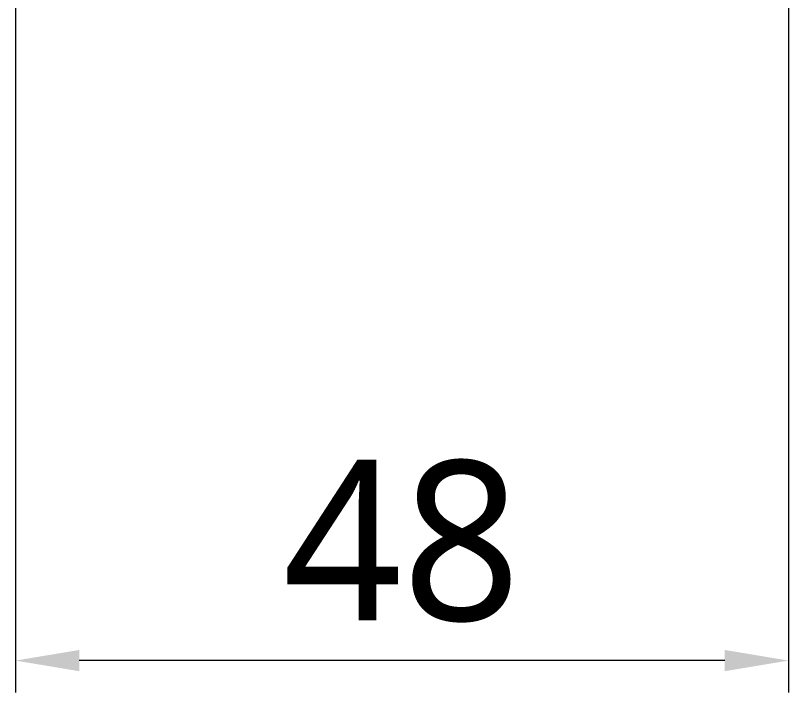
# Model space of a CAD drawing. Extents: x 4138 to 4928, y 0 to 579.
# Drawn here: x 4685.16 to 4733.59, y 113.05 to 155.43 of the extents above; entities that cross this region are included whole.
import ezdxf

# ---------------------------------------------------------------- set-up
doc = ezdxf.new("R2010")
doc.units = 0
doc.header["$LTSCALE"] = 10
doc.header["$MEASUREMENT"] = 0
doc.header["$PDMODE"] = 3
doc.header["$PDSIZE"] = -10
doc.layers.get('0').update_dxf_attribs({"linetype": 'CONTINUOUS'})
doc.layers.get('DEFPOINTS').update_dxf_attribs({"linetype": 'CONTINUOUS'})
doc.styles.add('Daelim Dimension', font='NanumGothic.ttf')
doc.dimstyles.new('DEFAULT', dxfattribs={"dimscale": 2, "dimtxt": 2, "dimasz": 2, "dimexe": 0, "dimexo": 2, "dimgap": 1, "dimtad": 1, "dimdec": 0, "dimzin": 9, "dimdsep": 46, "dimtxsty": 'Daelim Dimension', "dimcen": 0.5, "dimclrd": 5, "dimclre": 5, "dimclrt": 256, "dimadec": 1, "dimazin": 0, "dimtfac": 1, "dimtdec": 0, "dimtix": 1, "dimtmove": 0, "dimatfit": 3, "dimfxl": 1, "dimtolj": 1, "dimtzin": 1, "dimlwd": 9, "dimlwe": 9, "dimarcsym": 0})

# ---------------------------------------------------------------- blocks, each defined once
blk = doc.blocks.new('*D5')
at = {"color": 5, "lineweight": 9, "ltscale": 0.5, "transparency": 16777216}
for p, q in [((4685.158, 167.039), (4685.158, 113.048)), ((4733.592, 158.99), (4733.592, 113.048)), ((4729.592, 115.048), (4689.158, 115.048))]:
    blk.add_line(p, q, dxfattribs=at)
at = {"color": 5, "ltscale": 0.5, "transparency": 16777216}
for points in [[(4689.158, 115.714), (4689.158, 114.381), (4685.158, 115.048)], [(4729.592, 115.714), (4729.592, 114.381), (4733.592, 115.048)]]:
    blk.add_solid(points, dxfattribs=at)
at = {"layer": 'DEFPOINTS', "color": 0, "ltscale": 0.5, "transparency": 16777216}
for p in [(4685.158, 171.039), (4733.592, 162.99), (4685.158, 115.048)]:
    blk.add_point(p, dxfattribs=at)
at = {"color": 7, "ltscale": 0.5, "transparency": 16777216, "insert": (4709.375, 122.491), "char_height": 10, "attachment_point": 5, "style": 'Daelim Dimension'}
blk.add_mtext('\\A1;48', dxfattribs=at)

msp = doc.modelspace()

# ---------------------------------------------------------------- dimensions: what is measured, and where the dimension line sits
at = {"color": 5, "ltscale": 0.5}
dim = msp.add_linear_dim(base=(4685.158, 115.048), p1=(4733.592, 162.99), p2=(4685.158, 171.039), dimstyle='DEFAULT', override={"dimtxt": 5, "dimexe": 1, "dimclrt": 7}, dxfattribs=at)
dim.commit()
dim.dimension.update_dxf_attribs({"geometry": '*D5', "text_midpoint": (4709.375, 122.491)})

doc.saveas('drawing.dxf')
